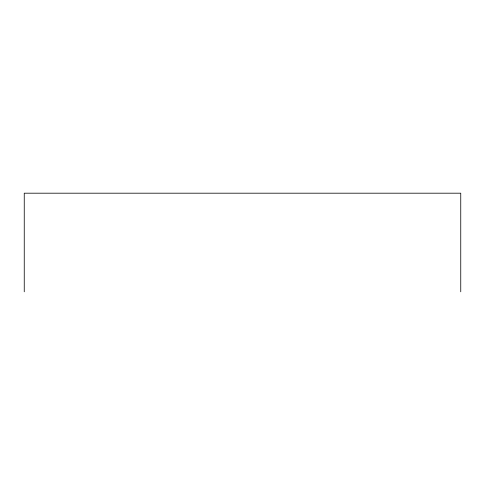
<?xml version="1.0" encoding="UTF-8"?>
<svg xmlns="http://www.w3.org/2000/svg" width="485" height="485" viewBox="0 0 485 485"><rect width="100%" height="100%" fill="white"/><g stroke="black" fill="none" stroke-linecap="round" stroke-linejoin="round"><path stroke-width="0.73" d="M460.75 291.806L460.75 193.194L24.25 193.194L24.25 291.806"/></g></svg>
